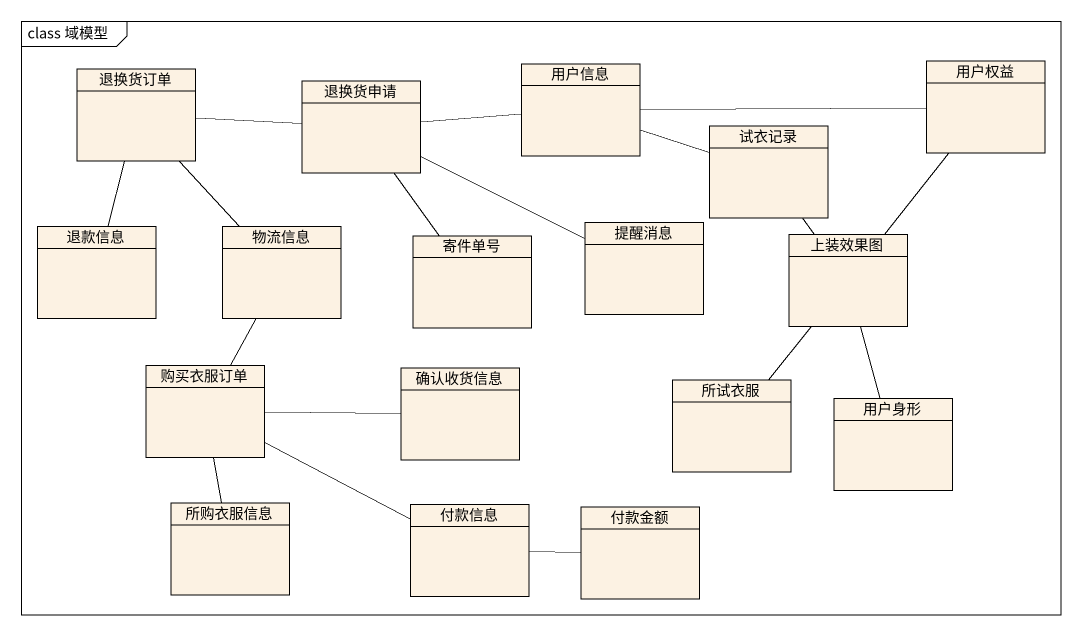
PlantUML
@startuml
mainframe class 域模型
hide circle
hide empty members
class 退换货订单
class 退换货申请
class 用户信息
class 用户权益
class 试衣记录
class 退款信息
class 物流信息
class 提醒消息
class 寄件单号
class 上装效果图
class 购买衣服订单
class 确认收货信息
class 所试衣服
class 用户身形
class 所购衣服信息
class 付款信息
class 付款金额
退换货订单 -- 物流信息
退换货申请 -left- 退换货订单
用户信息 -left- 退换货申请
用户信息 -right- 用户权益
用户信息 -right- 试衣记录
退款信息 -up- 退换货订单
提醒消息 -left- 退换货申请
寄件单号 -up- 退换货申请
上装效果图 -up- 用户权益
上装效果图 -up- 试衣记录
购买衣服订单 -up- 物流信息
确认收货信息 -left- 购买衣服订单
所试衣服 -up- 上装效果图
用户身形 -up- 上装效果图
所购衣服信息 -up- 购买衣服订单
付款信息 -left- 购买衣服订单
付款信息 -right- 付款金额
@enduml
